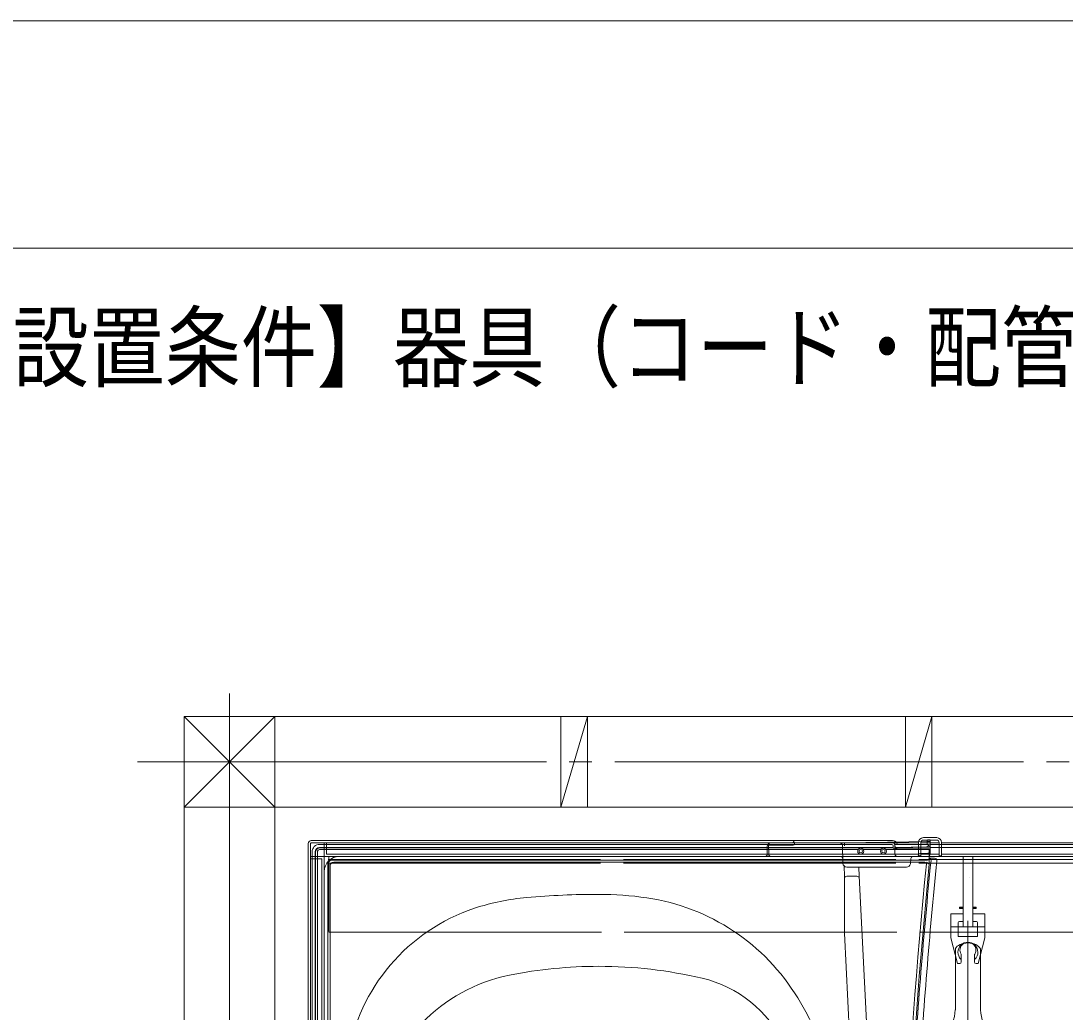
# Model space of a CAD drawing. Units: millimetres on the paper, scale 1:2. Extents: x -305 to 305, y -152 to 152.
# Drawn here: x -256.15 to -210.19, y 104.88 to 148.5 of the extents above; entities that cross this region are included whole.
import ezdxf
from ezdxf.enums import TextEntityAlignment as Align

# ---------------------------------------------------------------- set-up
doc = ezdxf.new("R2010")
doc.units = ezdxf.units.MM
doc.linetypes.add('LONG_CHAIN', pattern=[21, 18, -1, 1, -1])
doc.linetypes.add('LONG_DASHED2', pattern=[13, 12, -1])
for name, color, linetype, lineweight in [('0-1_S1', 7, 'Continuous', 9), ('0-4_図面枠', 3, 'Continuous', 9), ('0-5_DEFPOINTS', 7, 'Continuous', 9)]:
    doc.layers.add(name, color=color, linetype=linetype, lineweight=lineweight)
doc.layers.add('0-7_PV', color=7, linetype='Continuous')
doc.styles.add('ＭＳ ゴシック', font='')
doc.styles.get('ＭＳ ゴシック').set_extended_font_data('MS Gothic')

msp = doc.modelspace()

# ---------------------------------------------------------------- linework, layer by layer
at = {"layer": '0-1_S1', "linetype": 'LONG_CHAIN'}
for p, q in [((-246.964, 118.901), (-246.964, 52.107)), ((-251.01, 115.893), (-182.964, 115.893)), ((-214.464, 108.9), (-214.464, 100.406))]:
    msp.add_line(p, q, dxfattribs=at)
at = {"layer": '0-1_S1'}
for p, q in [((-244.965, 117.893), (-248.965, 113.893)), ((-248.964, 117.893), (-248.964, 53.227)), ((-248.964, 117.893), (-184.297, 117.893)), ((-248.964, 117.893), (-244.964, 113.893)), ((-244.964, 117.893), (-244.964, 53.227)), ((-232.381, 117.893), (-232.381, 113.893)), ((-232.381, 113.893), (-231.214, 117.893)), ((-231.214, 117.893), (-231.214, 113.893)), ((-217.214, 113.893), (-216.047, 117.893)), ((-217.214, 117.893), (-217.214, 113.893)), ((-216.048, 117.893), (-216.048, 113.893)), ((-248.964, 113.893), (-184.297, 113.893)), ((-243.504, 112.292), (-243.504, 85.546)), ((-243.397, 112.292), (-243.397, 85.566)), ((-222.131, 112.432), (-243.364, 112.432)), ((-222.197, 112.326), (-243.364, 112.326)), ((-242.997, 112.259), (-217.814, 112.259)), ((-216.637, 112.326), (-242.797, 112.326)), ((-242.797, 111.742), (-242.797, 112.326)), ((-242.697, 111.826), (-242.697, 112.326)), ((-223.297, 112.185), (-223.297, 111.826)), ((-223.239, 112.218), (-223.232, 111.824)), ((-222.158, 112.218), (-223.239, 112.218)), ((-222.131, 112.432), (-222.131, 112.392)), ((-222.13, 112.432), (-222.13, 112.391)), ((-222.13, 112.432), (-217.78, 112.432)), ((-222.091, 112.326), (-222.11, 112.344)), ((-222.091, 112.326), (-222.092, 112.284)), ((-222.063, 112.325), (-217.78, 112.325)), ((-219.967, 111.423), (-219.98, 112.21)), ((-217.747, 112.192), (-217.747, 112.126)), ((-217.683, 112.408), (-217.673, 111.824)), ((-217.681, 112.256), (-216.214, 112.256)), ((-217.612, 112.127), (-216.28, 112.15)), ((-216.637, 111.749), (-216.637, 112.342)), ((-216.531, 111.749), (-216.531, 112.342)), ((-215.731, 112.326), (-216.531, 112.326)), ((-215.837, 112.556), (-216.424, 112.556)), ((-215.837, 112.449), (-216.424, 112.449)), ((-216.264, 112.39), (-216.131, 112.392)), ((-216.264, 112.39), (-216.264, 112.256)), ((-216.261, 112.256), (-216.258, 112.426)), ((-216.225, 112.459), (-216.118, 112.459)), ((-216.215, 112.215), (-216.214, 112.256)), ((-216.215, 112.207), (-216.215, 112.215)), ((-216.121, 112.242), (-216.214, 112.245)), ((-216.197, 112.257), (-216.197, 112.205)), ((-216.131, 112.241), (-216.197, 112.246)), ((-216.131, 112.392), (-216.131, 112.258)), ((-216.131, 112.2), (-216.131, 112.258)), ((-216.131, 112.135), (-216.131, 112.2)), ((-216.129, 111.824), (-216.118, 112.459)), ((-189.264, 112.259), (-216.121, 112.259)), ((-215.624, 112.342), (-215.624, 111.749)), ((-189.464, 112.326), (-215.624, 112.326)), ((-243.397, 111.726), (-243.397, 85.566)), ((-242.814, 111.726), (-243.397, 111.726)), ((-243.331, 111.926), (-243.331, 85.566)), ((-243.197, 111.926), (-243.197, 85.566)), ((-243.185, 111.913), (-243.185, 85.566)), ((-243.097, 111.926), (-243.097, 85.566)), ((-242.997, 112.126), (-217.747, 112.126)), ((-242.997, 112.026), (-219.296, 112.026)), ((-242.985, 112.113), (-217.759, 112.113)), ((-242.797, 111.709), (-242.797, 58.409)), ((-189.481, 111.726), (-242.781, 111.726)), ((-216.637, 111.826), (-242.697, 111.826)), ((-223.397, 111.726), (-242.131, 111.726)), ((-220.07, 111.726), (-223.132, 111.726)), ((-219.065, 112.026), (-218.296, 112.026)), ((-218.065, 112.026), (-216.175, 112.026)), ((-217.759, 112.113), (-217.747, 112.126)), ((-217.759, 112.113), (-217.759, 112.109)), ((-217.709, 112.059), (-216.175, 112.059)), ((-217.681, 112.126), (-216.263, 112.149)), ((-217.681, 112.109), (-217.681, 112.126)), ((-217.645, 112.109), (-217.681, 112.108)), ((-217.573, 111.726), (-216.229, 111.726)), ((-216.531, 111.749), (-216.637, 111.749)), ((-216.629, 111.81), (-216.63, 111.775)), ((-216.226, 111.859), (-216.579, 111.859)), ((-215.731, 111.826), (-216.531, 111.826)), ((-216.19, 112.14), (-216.282, 112.142)), ((-216.175, 112.059), (-216.164, 112.036)), ((-216.175, 112.059), (-216.175, 112.026)), ((-216.175, 112.026), (-216.175, 111.626)), ((-216.164, 112.036), (-216.164, 111.391)), ((-216.131, 111.871), (-216.131, 112.135)), ((-216.131, 111.825), (-216.131, 111.871)), ((-216.131, 111.726), (-189.563, 111.726)), ((-189.264, 112.126), (-216.124, 112.126)), ((-216.123, 112.139), (-216.123, 112.137)), ((-189.564, 111.826), (-215.624, 111.826)), ((-214.676, 108.625), (-214.676, 111.725)), ((-214.252, 108.625), (-214.252, 111.725)), ((-242.897, 111.626), (-243.397, 111.626)), ((-242.897, 111.626), (-242.897, 85.566)), ((-242.631, 111.392), (-242.631, 85.059)), ((-242.541, 111.303), (-242.541, 85.059)), ((-242.464, 111.559), (-216.242, 111.559)), ((-242.375, 111.47), (-216.355, 111.47)), ((-219.897, 110.859), (-219.908, 111.299)), ((-217.163, 111.259), (-219.8, 111.259)), ((-219.254, 110.859), (-219.26, 111.259)), ((-216.997, 111.408), (-216.973, 111.636)), ((-216.281, 111.47), (-216.164, 111.391)), ((-215.929, 111.65), (-216.186, 111.652)), ((-242.797, 111.059), (-242.797, 85.059)), ((-219.897, 110.859), (-219.897, 108.375)), ((-219.797, 110.859), (-219.349, 110.859)), ((-218.133, 88.43), (-219.254, 110.859)), ((-214.831, 109.484), (-214.814, 109.5)), ((-214.831, 109.484), (-214.831, 109.45)), ((-214.676, 109.484), (-214.831, 109.484)), ((-214.831, 109.45), (-214.676, 109.45)), ((-214.831, 109.45), (-214.814, 109.434)), ((-214.814, 109.5), (-214.676, 109.5)), ((-214.814, 109.434), (-214.676, 109.434)), ((-214.252, 109.5), (-214.114, 109.5)), ((-214.097, 109.484), (-214.252, 109.484)), ((-214.252, 109.45), (-214.097, 109.45)), ((-214.252, 109.434), (-214.114, 109.434)), ((-214.097, 109.484), (-214.114, 109.5)), ((-214.097, 109.45), (-214.114, 109.434)), ((-214.097, 109.45), (-214.097, 109.484)), ((-215.214, 108.634), (-215.214, 109.2)), ((-215.214, 109.2), (-214.676, 109.2)), ((-214.252, 109.2), (-213.714, 109.2)), ((-213.714, 108.634), (-213.714, 109.2)), ((-215.214, 108.634), (-215.214, 108.15)), ((-214.887, 108.634), (-215.214, 108.634)), ((-214.889, 108.217), (-214.889, 108.634)), ((-214.887, 108.819), (-214.887, 108.202)), ((-214.887, 108.625), (-214.041, 108.625)), ((-214.837, 108.869), (-214.676, 108.869)), ((-214.091, 108.869), (-214.252, 108.869)), ((-214.041, 108.819), (-214.041, 108.202)), ((-214.041, 108.634), (-213.714, 108.634)), ((-214.039, 108.634), (-214.039, 108.217)), ((-213.714, 108.634), (-213.714, 108.15)), ((-218.898, 88.384), (-219.897, 108.355)), ((-214.922, 107.015), (-215.214, 108.15)), ((-214.889, 108.217), (-214.887, 108.217)), ((-214.041, 108.202), (-214.887, 108.202)), ((-214.041, 108.217), (-214.039, 108.217)), ((-215.014, 107.669), (-215.014, 104.973)), ((-213.914, 104.973), (-213.914, 107.666)), ((-214.756, 107.388), (-214.756, 107.082)), ((-214.172, 107.388), (-214.172, 107.082)), ((-214.822, 107.015), (-214.922, 107.015))]:
    msp.add_line(p, q, dxfattribs=at)
at = {"layer": '0-1_S1', "linetype": 'LONG_DASHED2'}
for p, q in [((-242.597, 108.426), (-242.597, 111.726)), ((-242.63, 111.592), (-189.63, 111.592)), ((-242.63, 111.426), (-189.63, 111.426)), ((-242.597, 108.392), (-189.63, 108.392))]:
    msp.add_line(p, q, dxfattribs=at)
at = {"layer": '0-1_S1'}
for points in [[(-216.131, 112.392), (-219.897, 112.326), (-219.897, 112.194)], [(-217.681, 112.126), (-217.681, 112.232), (-216.197, 112.257)], [(-215.731, 112.342), (-215.731, 111.749), (-215.624, 111.749)], [(-217.645, 112.109), (-217.573, 112.109), (-216.196, 112.132)], [(-214.106, 107.015), (-214.006, 107.015), (-213.714, 108.15)]]:
    msp.add_lwpolyline(points, dxfattribs=at)
msp.add_lwpolyline([(-214.404, 110.805), (-214.404, 110.805), (-214.404, 110.805)], close=True, dxfattribs=at)
for centre, radius in [((-219.181, 111.959), 0.133), ((-219.181, 111.959), 0.075), ((-218.181, 111.959), 0.133), ((-218.181, 111.959), 0.075)]:
    msp.add_circle(centre, radius, dxfattribs=at)
for centre, radius, start, end in [((-243.364, 112.292), 0.14, 90, 180), ((-243.364, 112.292), 0.0333, 90, 180), ((-242.997, 111.926), 0.333, 90, 180), ((-223.197, 112.185), 0.1, 90, 180.0173), ((-222.197, 112.392), 0.0667, 270, 0), ((-222.158, 112.285), 0.0667, 270, 359.0178), ((-222.063, 112.392), 0.0667, 181.0171, 270), ((-220.08, 112.208), 0.1, 1, 90), ((-217.814, 112.192), 0.0667, 0, 90), ((-217.78, 112.225), 0.207, 8.3557, 90), ((-217.78, 112.225), 0.1, 1, 90), ((-217.613, 112.193), 0.0667, 181, 271), ((-216.424, 112.342), 0.213, 90, 180), ((-216.424, 112.342), 0.107, 90, 180), ((-216.281, 112.208), 0.0667, 269.1985, 359), ((-216.281, 112.217), 0.0667, 271, 359), ((-216.264, 112.216), 0.0667, 270.9652, 0), ((-216.264, 112.205), 0.0667, 270.9652, 0), ((-216.225, 112.426), 0.0333, 90, 179), ((-216.197, 112.199), 0.0667, 270.9652, 0), ((-216.189, 112.207), 0.0667, 269.1985, 359), ((-215.837, 112.342), 0.213, 360, 90), ((-215.837, 112.342), 0.107, 360, 90), ((-242.997, 111.926), 0.2, 90, 180), ((-242.985, 111.913), 0.2, 90, 180), ((-242.997, 111.926), 0.1, 90, 180), ((-242.814, 111.709), 0.0167, 0, 90), ((-242.781, 111.742), 0.0167, 180, 270), ((-242.131, 111.059), 0.667, 90, 180), ((-223.397, 111.826), 0.1, 270, 0.0173), ((-223.132, 111.826), 0.1, 181.0167, 270), ((-220.07, 111.626), 0.1, 1, 90), ((-217.709, 112.109), 0.05, 180, 270), ((-217.573, 111.826), 0.1, 181, 270), ((-216.874, 111.626), 0.1, 90, 174), ((-216.68, 111.776), 0.05, 270, 352.4217), ((-216.579, 111.809), 0.05, 90, 179), ((-216.231, 111.967), 0.1, 270.9136, 0), ((-216.231, 111.923), 0.1, 270.9136, 0), ((-216.231, 111.824), 0.1, 271, 0), ((-216.229, 111.826), 0.1, 270, 359), ((-216.226, 111.959), 0.1, 270, 359), ((-242.464, 111.392), 0.167, 90, 180), ((-242.375, 111.303), 0.167, 90, 180), ((-219.8, 111.426), 0.167, 181, 270), ((49.869, 85.059), 267.458, 174.34874, 180), ((49.869, 85.059), 267.333, 174.34726, 180), ((-217.163, 111.426), 0.167, 270, 354), ((49.869, 85.059), 267.272, 174.31329, 176.41812), ((49.869, 85.059), 267.017, 174.30831, 176.4142), ((-216.355, 111.403), 0.0667, 354.3487, 90), ((-216.242, 111.626), 0.0667, 270, 0), ((-216.187, 111.553), 0.1, 354.3133, 89.5), ((-215.93, 111.55), 0.1, 354.3083, 89.5), ((-219.797, 110.759), 0.1, 90, 180), ((-219.349, 110.759), 0.1, 2.8624, 90), ((-233.017, 99.959), 10, 94.9544, 108.4673), ((-230.714, 73.392), 36.667, 90, 94.9544), ((-230.714, 95.392), 14.667, 81.6797, 90), ((-229.942, 100.669), 9.333, 31.1603, 81.6797), ((-233.545, 101.54), 8.333, 108.4673, 170.7187), ((-214.837, 108.819), 0.05, 90, 180), ((-214.091, 108.819), 0.05, 0, 90), ((-219.497, 108.375), 0.4, 180, 182.8624), ((-214.464, 107.512), 0.438, 315.2, 224.8), ((-214.464, 107.6), 0.35, 329.3166, 210.6834), ((-214.822, 107.156), 0.0667, 0, 44.8), ((-214.822, 107.388), 0.0667, 0, 30.6834), ((-214.106, 107.388), 0.0667, 149.3166, 180), ((-214.106, 107.156), 0.0667, 135.2, 180), ((-230.714, 86.892), 20, 90, 101.328), ((-230.714, 86.892), 20, 76.8499, 90), ((-214.822, 107.082), 0.0667, 270, 0), ((-214.106, 107.082), 0.0667, 180, 270), ((-233.202, 99.312), 7.333, 101.328, 171.154), ((-227.377, 101.174), 5.333, 25.556, 76.8499), ((-235.647, 97.22), 16, 11.0086, 31.1603), ((-216.686, 105.04), 1.667, 317.3432, 357.6964), ((-212.242, 105.04), 1.667, 182.3037, 222.6569)]:
    msp.add_arc(centre, radius, start, end, dxfattribs=at)
msp.add_ellipse((-214.465, 107.573), major_axis=(-0.572, 0), ratio=0.608163, start_param=3.412974, end_param=6.00161, dxfattribs=at)
at = {"layer": '0-4_図面枠'}
msp.add_lwpolyline([(-291.017, -138.498), (108.983, -138.498), (108.983, 138.502), (-291.017, 138.502)], close=True, dxfattribs=at)
at = {"layer": '0-5_DEFPOINTS'}
msp.add_line((118.983, 148.502), (-301.017, 148.502), dxfattribs=at)

# ---------------------------------------------------------------- texts
at = {"layer": '0-7_PV', "style": 'ＭＳ ゴシック', "width": 0.85}
msp.add_text('■【設置条件】器具（コード・配管等）とび出し位置〔S=1/2〕', height=2.886, dxfattribs=at).set_placement((-263.195, 131.831), align=Align.BOTTOM_LEFT)

doc.saveas('drawing.dxf')
